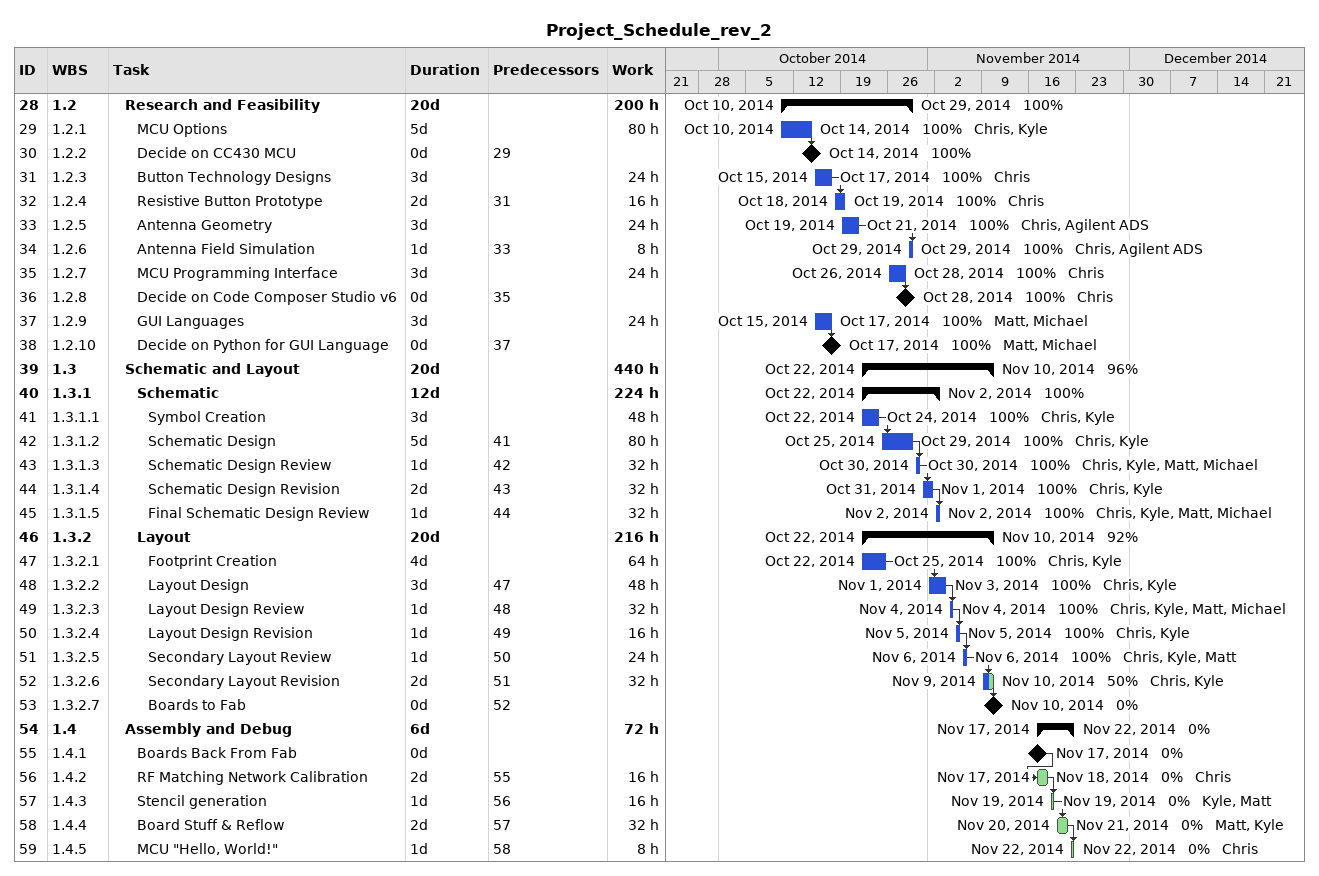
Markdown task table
Project_Schedule_rev_2

| ID | WBS | Task | Duration | Start | Finish | Predecessors | Resources | % complete | Work (h) |
|---|---|---|---|---|---|---|---|---|---|
| 28 | 1.2 | **Research and Feasibility** | 20d | 2014-10-10 | 2014-10-29 |  |  | 100 | 200 |
| 29 | 1.2.1 | MCU Options | 5d | 2014-10-10 | 2014-10-14 |  | Chris, Kyle | 100 | 80 |
| 30 | 1.2.2 | Decide on CC430 MCU | 0d | 2014-10-14 | 2014-10-14 | 29 |  | 100 |  |
| 31 | 1.2.3 | Button Technology Designs | 3d | 2014-10-15 | 2014-10-17 |  | Chris | 100 | 24 |
| 32 | 1.2.4 | Resistive Button Prototype | 2d | 2014-10-18 | 2014-10-19 | 31 | Chris | 100 | 16 |
| 33 | 1.2.5 | Antenna Geometry | 3d | 2014-10-19 | 2014-10-21 |  | Chris, Agilent ADS | 100 | 24 |
| 34 | 1.2.6 | Antenna Field Simulation | 1d | 2014-10-29 | 2014-10-29 | 33 | Chris, Agilent ADS | 100 | 8 |
| 35 | 1.2.7 | MCU Programming Interface | 3d | 2014-10-26 | 2014-10-28 |  | Chris | 100 | 24 |
| 36 | 1.2.8 | Decide on Code Composer Studio v6 | 0d | 2014-10-28 | 2014-10-28 | 35 | Chris | 100 |  |
| 37 | 1.2.9 | GUI Languages | 3d | 2014-10-15 | 2014-10-17 |  | Matt, Michael | 100 | 24 |
| 38 | 1.2.10 | Decide on Python for GUI Language | 0d | 2014-10-17 | 2014-10-17 | 37 | Matt, Michael | 100 |  |
| 39 | 1.3 | **Schematic and Layout** | 20d | 2014-10-22 | 2014-11-10 |  |  | 96 | 440 |
| 40 | 1.3.1 | **Schematic** | 12d | 2014-10-22 | 2014-11-02 |  |  | 100 | 224 |
| 41 | 1.3.1.1 | Symbol Creation | 3d | 2014-10-22 | 2014-10-24 |  | Chris, Kyle | 100 | 48 |
| 42 | 1.3.1.2 | Schematic Design | 5d | 2014-10-25 | 2014-10-29 | 41 | Chris, Kyle | 100 | 80 |
| 43 | 1.3.1.3 | Schematic Design Review | 1d | 2014-10-30 | 2014-10-30 | 42 | Chris, Kyle, Matt, Michael | 100 | 32 |
| 44 | 1.3.1.4 | Schematic Design Revision | 2d | 2014-10-31 | 2014-11-01 | 43 | Chris, Kyle | 100 | 32 |
| 45 | 1.3.1.5 | Final Schematic Design Review | 1d | 2014-11-02 | 2014-11-02 | 44 | Chris, Kyle, Matt, Michael | 100 | 32 |
| 46 | 1.3.2 | **Layout** | 20d | 2014-10-22 | 2014-11-10 |  |  | 92 | 216 |
| 47 | 1.3.2.1 | Footprint Creation | 4d | 2014-10-22 | 2014-10-25 |  | Chris, Kyle | 100 | 64 |
| 48 | 1.3.2.2 | Layout Design | 3d | 2014-11-01 | 2014-11-03 | 47 | Chris, Kyle | 100 | 48 |
| 49 | 1.3.2.3 | Layout Design Review | 1d | 2014-11-04 | 2014-11-04 | 48 | Chris, Kyle, Matt, Michael | 100 | 32 |
| 50 | 1.3.2.4 | Layout Design Revision | 1d | 2014-11-05 | 2014-11-05 | 49 | Chris, Kyle | 100 | 16 |
| 51 | 1.3.2.5 | Secondary Layout Review | 1d | 2014-11-06 | 2014-11-06 | 50 | Chris, Kyle, Matt | 100 | 24 |
| 52 | 1.3.2.6 | Secondary Layout Revision | 2d | 2014-11-09 | 2014-11-10 | 51 | Chris, Kyle | 50 | 32 |
| 53 | 1.3.2.7 | Boards to Fab | 0d | 2014-11-10 | 2014-11-10 | 52 |  | 0 |  |
| 54 | 1.4 | **Assembly and Debug** | 6d | 2014-11-17 | 2014-11-22 |  |  | 0 | 72 |
| 55 | 1.4.1 | Boards Back From Fab | 0d | 2014-11-17 | 2014-11-17 |  |  | 0 |  |
| 56 | 1.4.2 | RF Matching Network Calibration | 2d | 2014-11-17 | 2014-11-18 | 55 | Chris | 0 | 16 |
| 57 | 1.4.3 | Stencil generation | 1d | 2014-11-19 | 2014-11-19 | 56 | Kyle, Matt | 0 | 16 |
| 58 | 1.4.4 | Board Stuff & Reflow | 2d | 2014-11-20 | 2014-11-21 | 57 | Matt, Kyle | 0 | 32 |
| 59 | 1.4.5 | MCU "Hello, World!" | 1d | 2014-11-22 | 2014-11-22 | 58 | Chris | 0 | 8 |
